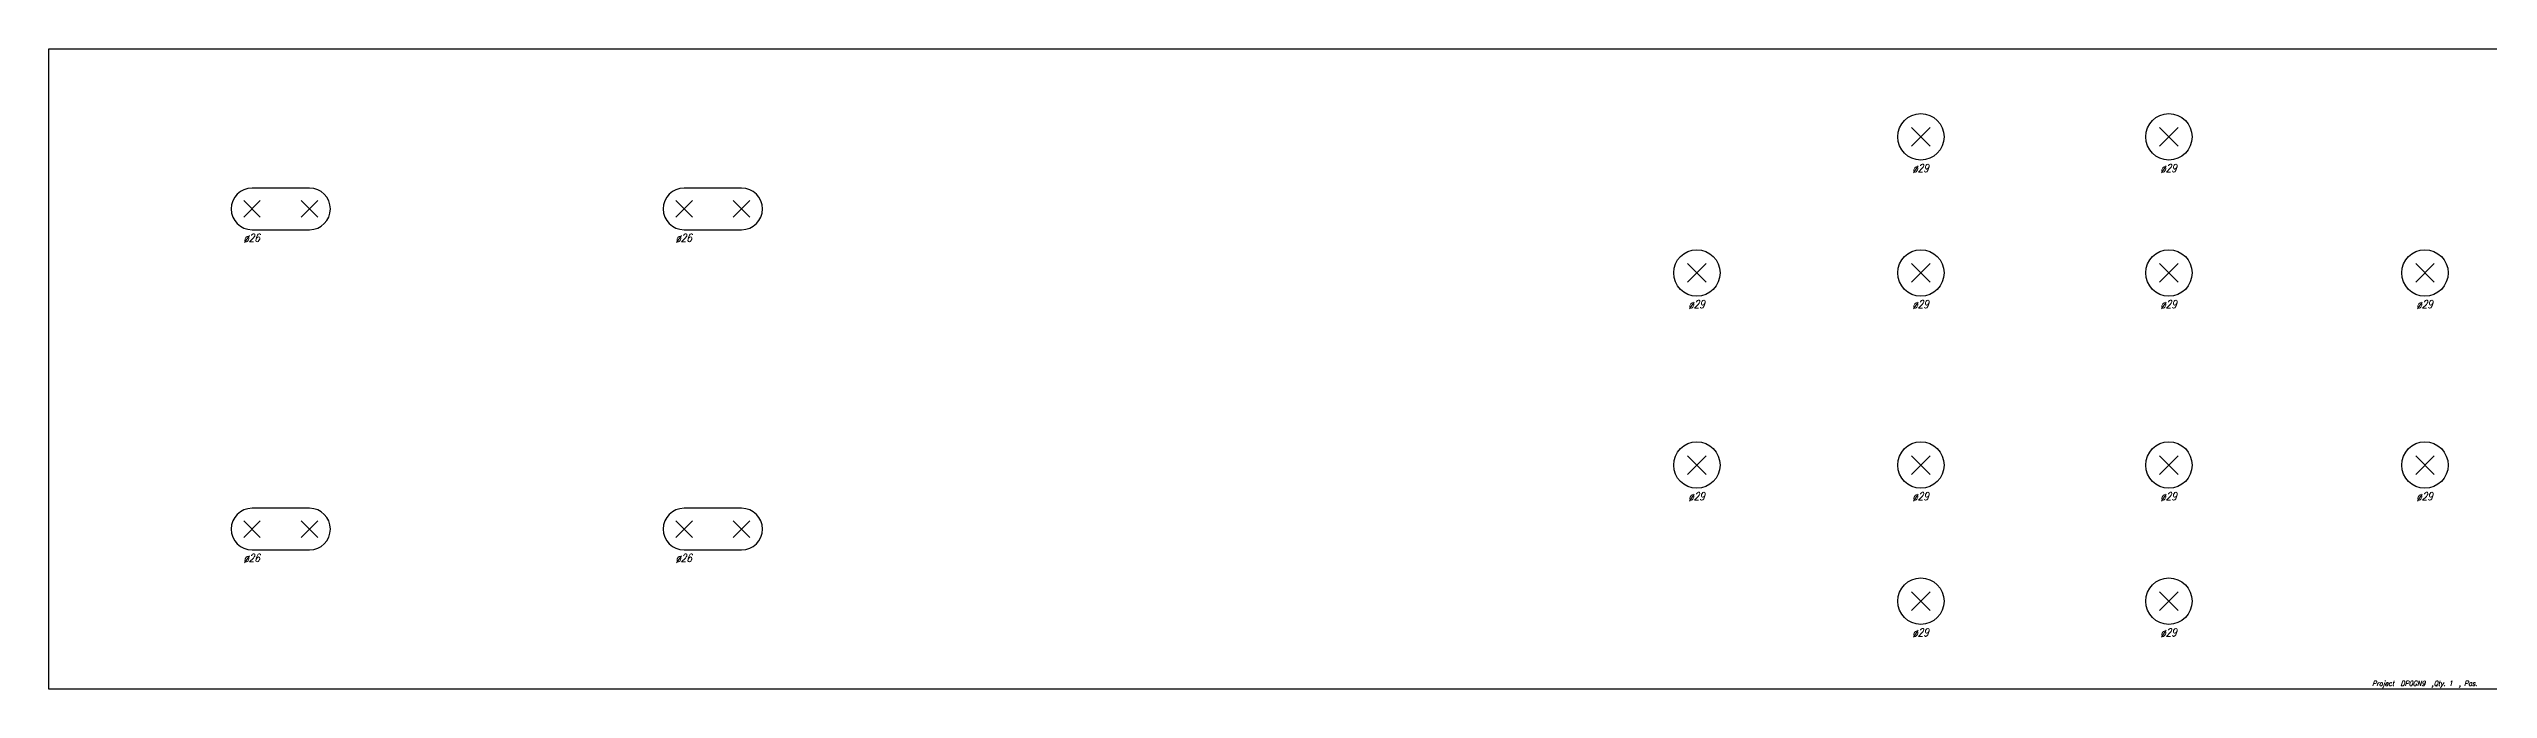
# Model space of a CAD drawing. Extents: x 0 to 3060, y -200 to 200.
# Drawn here: x 0 to 1525, y -200 to 200 of the extents above; entities that cross this region are included whole.
import ezdxf

# ---------------------------------------------------------------- set-up
doc = ezdxf.new("R2010")
doc.units = 0
doc.header["$LTSCALE"] = 10
for name, color, linetype in [('BEZ_SCHRAUBEN', 7, 'CONTINUOUS'), ('SCHRAUBEN', 7, 'CONTINUOUS'), ('TEILE', 7, 'CONTINUOUS'), ('UNTERSCHRIFT', 7, 'CONTINUOUS')]:
    doc.layers.add(name, color=color, linetype=linetype)
doc.styles.get("Standard").update_dxf_attribs({"font": 'ROMANS'})

msp = doc.modelspace()

# ---------------------------------------------------------------- linework, layer by layer
at = {"layer": 'SCHRAUBEN', "color": 6}
for p, q in [((1175.796875, 150.800003), (1164.196899, 139.200012)), ((1164.196899, 150.800003), (1175.796875, 139.200012)), ((1330.796997, 150.800003), (1319.196899, 139.200012)), ((1319.196899, 150.800003), (1330.796997, 139.200012)), ((132.202164, 105.199829), (121.802147, 94.79982)), ((121.802147, 105.199829), (132.202164, 94.79982)), ((168.202148, 105.199829), (157.802139, 94.79982)), ((157.802139, 105.199829), (168.202148, 94.79982)), ((402.202179, 105.199829), (391.802185, 94.79982)), ((391.802185, 105.199829), (402.202179, 94.79982)), ((438.202179, 105.199829), (427.802155, 94.79982)), ((427.802155, 105.199829), (438.202179, 94.79982)), ((1035.796875, 65.800003), (1024.196899, 54.200005)), ((1024.196899, 65.800003), (1035.796875, 54.200005)), ((1175.796875, 65.800003), (1164.196899, 54.200005)), ((1164.196899, 65.800003), (1175.796875, 54.200005)), ((1330.796997, 65.800003), (1319.196899, 54.200005)), ((1319.196899, 65.800003), (1330.796997, 54.200005)), ((1490.796997, 65.800003), (1479.196899, 54.200005)), ((1479.196899, 65.800003), (1490.796997, 54.200005)), ((1035.796875, -54.199997), (1024.196899, -65.799995)), ((1024.196899, -54.199997), (1035.796875, -65.799995)), ((1175.796875, -54.199997), (1164.196899, -65.799995)), ((1164.196899, -54.199997), (1175.796875, -65.799995)), ((1330.796997, -54.199997), (1319.196899, -65.799995)), ((1319.196899, -54.199997), (1330.796997, -65.799995)), ((1490.796997, -54.199997), (1479.196899, -65.799995)), ((1479.196899, -54.199997), (1490.796997, -65.799995)), ((132.202164, -94.800179), (121.802147, -105.200188)), ((121.802147, -94.800179), (132.202164, -105.200188)), ((168.202148, -94.800179), (157.802139, -105.200188)), ((157.802139, -94.800179), (168.202148, -105.200188)), ((402.202179, -94.800179), (391.802185, -105.200188)), ((391.802185, -94.800179), (402.202179, -105.200188)), ((438.202179, -94.800179), (427.802155, -105.200188)), ((427.802155, -94.800179), (438.202179, -105.200188)), ((1175.796875, -139.199997), (1164.196899, -150.800003)), ((1164.196899, -139.199997), (1175.796875, -150.800003)), ((1330.796997, -139.199997), (1319.196899, -150.800003)), ((1319.196899, -139.199997), (1330.796997, -150.800003))]:
    msp.add_line(p, q, dxfattribs=at)
at = {"layer": 'SCHRAUBEN', "color": 4}
for p, q in [((163.002151, 112.999832), (127.002151, 112.999832)), ((433.002167, 112.999832), (397.002197, 112.999832)), ((127.002151, 86.999825), (163.002151, 86.999825)), ((397.002197, 86.999825), (433.002167, 86.999825)), ((163.002151, -87.000183), (127.002151, -87.000183)), ((433.002167, -87.000183), (397.002197, -87.000183)), ((127.002151, -113.000183), (163.002151, -113.000183)), ((397.002197, -113.000183), (433.002167, -113.000183))]:
    msp.add_line(p, q, dxfattribs=at)
at = {"layer": 'SCHRAUBEN', "color": 2}
for centre in [(1169.996826, 145.000015), (1324.996948, 145.000015), (1029.996826, 60.000004), (1169.996826, 60.000004), (1324.996948, 60.000004), (1484.996948, 60.000004), (1029.996826, -59.999996), (1169.996826, -59.999996), (1324.996948, -59.999996), (1484.996948, -59.999996), (1169.996826, -145), (1324.996948, -145)]:
    msp.add_circle(centre, 14.5, dxfattribs=at)
at = {"layer": 'SCHRAUBEN', "color": 4}
for centre, radius, start, end in [((127.002151, 99.999832), 13, 450, 270), ((163.002151, 99.999832), 13.000008, 270, 450), ((397.002197, 99.999832), 13, 450, 270), ((433.002167, 99.999832), 13.000008, 270, 450), ((127.002151, -100.000183), 13, 450, 270), ((163.002151, -100.000183), 13, 270, 450), ((397.002197, -100.000183), 13, 450, 270), ((433.002167, -100.000183), 13, 270, 450)]:
    msp.add_arc(centre, radius, start, end, dxfattribs=at)
at = {"layer": 'TEILE', "color": 2}
for p, q in [((0, -200), (0, 200)), ((0, 200), (3060.003418, 200)), ((3060.003418, -200), (0, -200))]:
    msp.add_line(p, q, dxfattribs=at)

# ---------------------------------------------------------------- texts
at = {"layer": 'BEZ_SCHRAUBEN', "color": 2, "oblique": 15, "width": 0.8}
for s, height, p in [(' ø29', 5, (1161.996826, 123)), (' ø29', 5, (1316.996826, 123)), (' ø26', 5, (119.002151, 79.499825)), (' ø26', 5, (389.002197, 79.499825)), (' ø29', 4.999999, (1021.996826, 38.000004)), (' ø29', 4.999999, (1161.996826, 38.000004)), (' ø29', 4.999999, (1316.996826, 38.000004)), (' ø29', 4.999999, (1476.996826, 38.000004)), (' ø29', 5, (1021.996826, -82)), (' ø29', 5, (1161.996826, -82)), (' ø29', 5, (1316.996826, -82)), (' ø29', 5, (1476.996826, -82)), (' ø26', 5, (119.002151, -120.500183)), (' ø26', 5, (389.002197, -120.500183)), (' ø29', 5, (1161.996826, -167)), (' ø29', 5, (1316.996826, -167))]:
    msp.add_text(s, height=height, dxfattribs=at).set_placement(p)
at = {"layer": 'UNTERSCHRIFT', "color": 2, "oblique": 15, "width": 0.8}
msp.add_text('Project  DP0GN9  ,Qty. 1  , Pos. ', height=3.25, dxfattribs=at).set_placement((1452.001709, -198))

doc.saveas('drawing.dxf')
